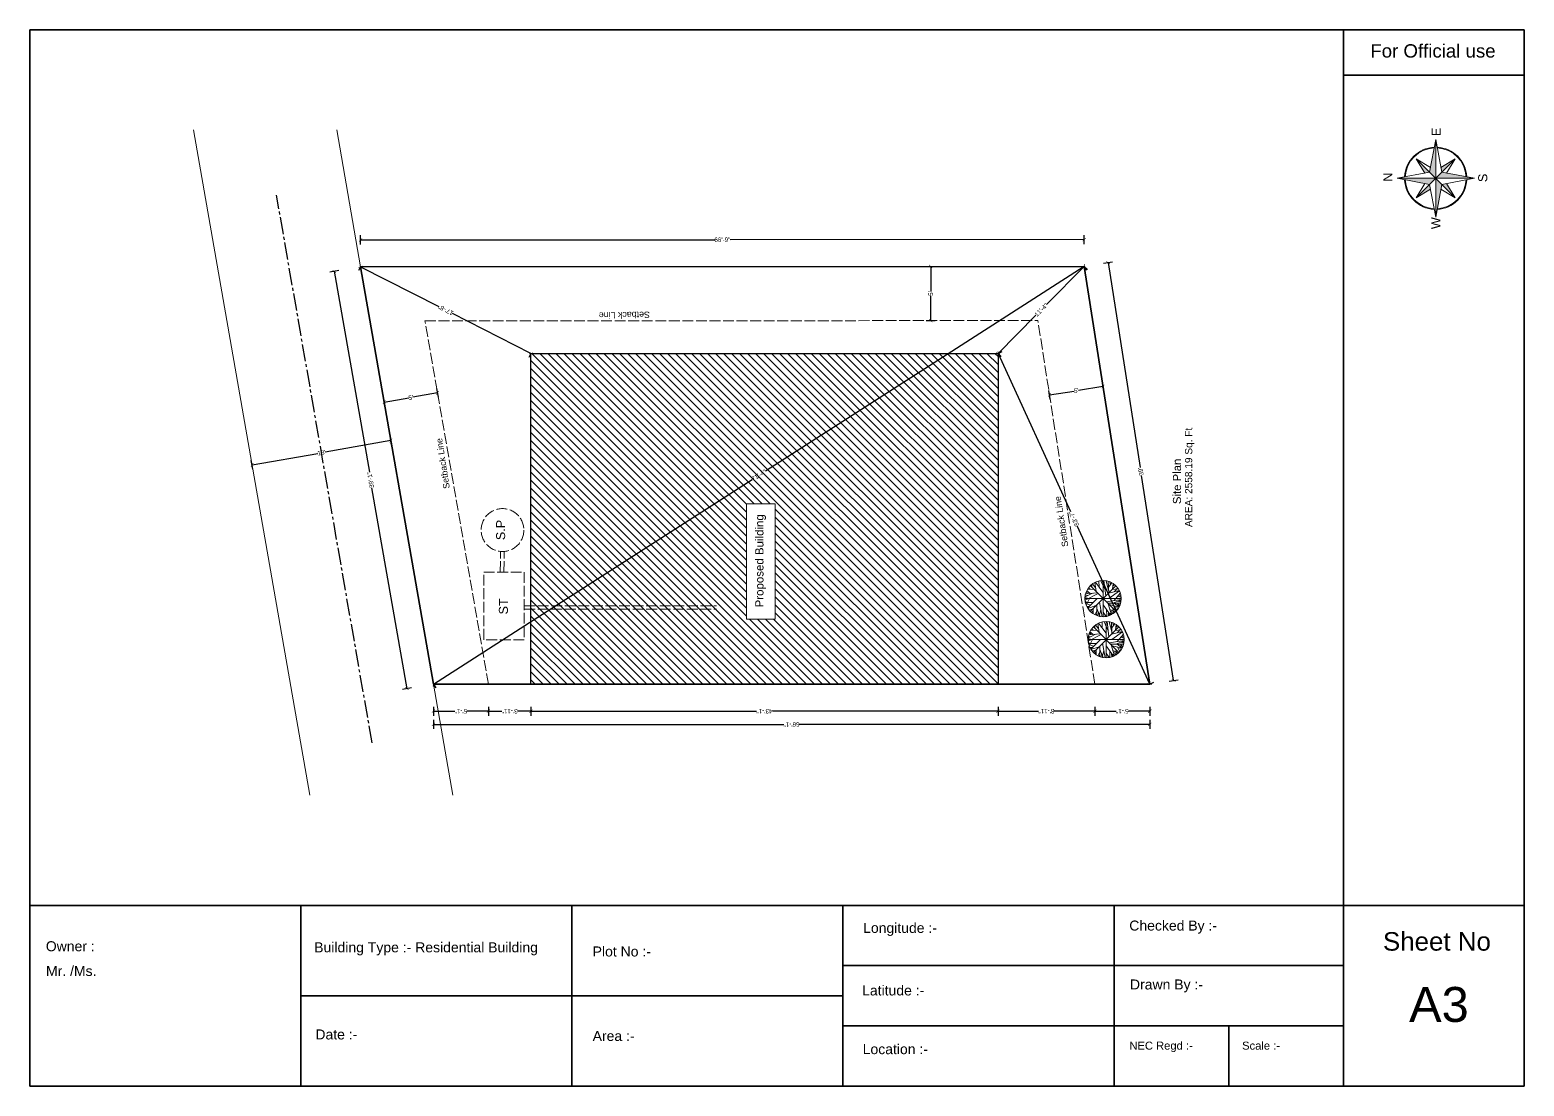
# Model space of a CAD drawing. Header units: inches. Extents: x 2970 to 17976, y 9207 to 14243.
# Drawn here: x 7218 to 8872, y 11276 to 12445 of the extents above; entities that cross this region are included whole.
import ezdxf

# ---------------------------------------------------------------- set-up
doc = ezdxf.new("R2010")
doc.units = ezdxf.units.IN
doc.header["$PDMODE"] = 34
doc.linetypes.add('ACAD_ISO02W100', pattern=[15, 12, -3])
doc.linetypes.add('CENTER2', pattern=[28.575, 19.05, -3.175, 3.175, -3.175])
for name, color, linetype, lineweight in [('boundary line', 20, 'Continuous', 35), ('DIMENSION', 134, 'Continuous', 15), ('hatch 2', 103, 'ACAD_ISO02W100', 13), ('north', 18, 'Continuous', 13), ('road', 243, 'Continuous', 13), ('stairs', 4, 'Continuous', 13), ('TEXT', 30, 'Continuous', 13), ('vegetation', 90, 'Continuous', 13), ('wall', 60, 'Continuous', 30)]:
    doc.layers.add(name, color=color, linetype=linetype, lineweight=lineweight)
doc.styles.get("Standard").update_dxf_attribs({"font": 'arial.ttf'})
doc.dimstyles.get("Standard").update_dxf_attribs({"dimtxt": 5, "dimasz": 3.5, "dimexe": 5, "dimexo": 3, "dimgap": 0.09, "dimtad": 0, "dimdec": 0, "dimzin": 0, "dimdsep": 46, "dimlunit": 4, "dimtxsty": 'Standard', "dimblk": 'ARCHTICK', "dimcen": 0.09, "dimadec": 0, "dimazin": 0, "dimtfac": 1, "dimtdec": 0, "dimtofl": 0, "dimtmove": 0, "dimatfit": 3, "dimfxl": 5, "dimfxlon": 1, "dimtolj": 1, "dimtzin": 0, "dimarcsym": 0})

# ---------------------------------------------------------------- blocks, each defined once
blk = doc.blocks.new('_ArchTick')
at = {"color": 0, "linetype": 'ByBlock', "const_width": 0.15}
blk.add_lwpolyline([(-0.5, -0.5), (0.5, 0.5)], dxfattribs=at)
blk = doc.blocks.new('*D82')
at = {"layer": 'Defpoints', "color": 0, "transparency": 16777216}
for p in [(5163.3, 5227.2), (5168.4, 5198.1), (4706.4, 5117.5)]:
    blk.add_point(p, dxfattribs=at)
at = {"layer": 'DIMENSION', "color": 0, "lineweight": -2, "transparency": 16777216}
for p, q in [((5163.3, 5227.2), (4940.9, 5188.4)), ((5164.2, 5222.3), (5162.5, 5232.2)), ((4701.3, 5146.7), (4923.8, 5185.5)), ((4702.2, 5141.7), (4700.5, 5151.6))]:
    blk.add_line(p, q, dxfattribs=at)
at = {"layer": 'DIMENSION', "color": 0, "lineweight": -2, "transparency": 16777216, "xscale": 3.5, "yscale": 3.5, "zscale": 3.5}
for p, rotation in [((5163.3, 5227.2), 9.895167237394814), ((4701.3, 5146.7), 189.8951672373948)]:
    blk.add_blockref('_ArchTick', p, dxfattribs=dict(at, rotation=rotation))
at = {"layer": 'DIMENSION', "color": 0, "transparency": 16777216, "insert": (4932.3, 5187), "char_height": 5, "attachment_point": 5, "rotation": 9.8952}
blk.add_mtext('\\A1;39\'-1"', dxfattribs=at)
blk = doc.blocks.new('*D83')
at = {"layer": 'Defpoints', "color": 0, "transparency": 16777216}
for p in [(5168.4, 5198.1), (5168.7, 4397.1), (5198.4, 4397.1)]:
    blk.add_point(p, dxfattribs=at)
at = {"layer": 'DIMENSION', "color": 0, "lineweight": -2, "transparency": 16777216}
for p, q in [((5193.1, 5198.1), (5203.1, 5198.1)), ((5198.1, 5198.1), (5198.2, 4806.3)), ((5198.4, 4397.1), (5198.2, 4789)), ((5193.4, 4397.1), (5203.4, 4397.1))]:
    blk.add_line(p, q, dxfattribs=at)
at = {"layer": 'DIMENSION', "color": 0, "lineweight": -2, "transparency": 16777216, "xscale": 3.5, "yscale": 3.5, "zscale": 3.5}
for p, rotation in [((5198.1, 5198.1), 90.02232704022799), ((5198.4, 4397.1), 270.022327040228)]:
    blk.add_blockref('_ArchTick', p, dxfattribs=dict(at, rotation=rotation))
at = {"layer": 'DIMENSION', "color": 0, "transparency": 16777216, "insert": (5198.2, 4797.6), "char_height": 5, "attachment_point": 5, "rotation": 270.0223}
blk.add_mtext('\\A1;66\'-9"', dxfattribs=at)
blk = doc.blocks.new('*D84')
at = {"layer": 'Defpoints', "color": 0, "transparency": 16777216}
for p in [(4706.4, 5117.5), (4676.4, 5056.6), (4706.4, 5056.6)]:
    blk.add_point(p, dxfattribs=at)
at = {"layer": 'DIMENSION', "color": 0, "lineweight": -2, "transparency": 16777216}
for p, q in [((4681.4, 5117.5), (4671.4, 5117.5)), ((4676.4, 5117.5), (4676.4, 5093.8)), ((4676.4, 5056.6), (4676.4, 5080.3)), ((4681.4, 5056.6), (4671.4, 5056.6))]:
    blk.add_line(p, q, dxfattribs=at)
at = {"layer": 'DIMENSION', "color": 0, "lineweight": -2, "transparency": 16777216, "xscale": 3.5, "yscale": 3.5, "zscale": 3.5}
for p, rotation in [((4676.4, 5117.5), 90), ((4676.4, 5056.6), 270)]:
    blk.add_blockref('_ArchTick', p, dxfattribs=dict(at, rotation=rotation))
at = {"layer": 'DIMENSION', "color": 0, "transparency": 16777216, "insert": (4676.4, 5087.1), "char_height": 5, "attachment_point": 5, "rotation": 90}
blk.add_mtext('\\A1;5\'-1"', dxfattribs=at)
blk = doc.blocks.new('*D85')
at = {"layer": 'Defpoints', "color": 0, "transparency": 16777216}
for p in [(4706.4, 5056.6), (4676.4, 5009.5), (4706.4, 5009.5)]:
    blk.add_point(p, dxfattribs=at)
at = {"layer": 'DIMENSION', "color": 0, "lineweight": -2, "transparency": 16777216}
for p, q in [((4681.4, 5056.6), (4671.4, 5056.6)), ((4676.4, 5056.6), (4676.4, 5041.8)), ((4676.4, 5009.5), (4676.4, 5024.4)), ((4681.4, 5009.5), (4671.4, 5009.5))]:
    blk.add_line(p, q, dxfattribs=at)
at = {"layer": 'DIMENSION', "color": 0, "lineweight": -2, "transparency": 16777216, "xscale": 3.5, "yscale": 3.5, "zscale": 3.5}
for p, rotation in [((4676.4, 5056.6), 90), ((4676.4, 5009.5), 270)]:
    blk.add_blockref('_ArchTick', p, dxfattribs=dict(at, rotation=rotation))
at = {"layer": 'DIMENSION', "color": 0, "transparency": 16777216, "insert": (4676.4, 5033.1), "char_height": 5, "attachment_point": 5, "rotation": 90}
blk.add_mtext('\\A1;3\'-11"', dxfattribs=at)
blk = doc.blocks.new('*D86')
at = {"layer": 'Defpoints', "color": 0, "transparency": 16777216}
for p in [(4706.4, 5009.5), (4676.4, 4492.5), (4706.4, 4492.5)]:
    blk.add_point(p, dxfattribs=at)
at = {"layer": 'DIMENSION', "color": 0, "lineweight": -2, "transparency": 16777216}
for p, q in [((4681.4, 5009.5), (4671.4, 5009.5)), ((4676.4, 5009.5), (4676.4, 4759.8)), ((4676.4, 4492.5), (4676.4, 4742.3)), ((4681.4, 4492.5), (4671.4, 4492.5))]:
    blk.add_line(p, q, dxfattribs=at)
at = {"layer": 'DIMENSION', "color": 0, "lineweight": -2, "transparency": 16777216, "xscale": 3.5, "yscale": 3.5, "zscale": 3.5}
for p, rotation in [((4676.4, 5009.5), 90), ((4676.4, 4492.5), 270)]:
    blk.add_blockref('_ArchTick', p, dxfattribs=dict(at, rotation=rotation))
at = {"layer": 'DIMENSION', "color": 0, "transparency": 16777216, "insert": (4676.4, 4751), "char_height": 5, "attachment_point": 5, "rotation": 90}
blk.add_mtext('\\A1;43\'-1"', dxfattribs=at)
blk = doc.blocks.new('*D87')
at = {"layer": 'Defpoints', "color": 0, "transparency": 16777216}
for p in [(4706.4, 4492.5), (4676.4, 4385.3), (4706.4, 4385.3)]:
    blk.add_point(p, dxfattribs=at)
at = {"layer": 'DIMENSION', "color": 0, "lineweight": -2, "transparency": 16777216}
for p, q in [((4681.4, 4492.5), (4671.4, 4492.5)), ((4676.4, 4492.5), (4676.4, 4447.6)), ((4676.4, 4385.3), (4676.4, 4430.2)), ((4681.4, 4385.3), (4671.4, 4385.3))]:
    blk.add_line(p, q, dxfattribs=at)
at = {"layer": 'DIMENSION', "color": 0, "lineweight": -2, "transparency": 16777216, "xscale": 3.5, "yscale": 3.5, "zscale": 3.5}
for p, rotation in [((4676.4, 4492.5), 90), ((4676.4, 4385.3), 270)]:
    blk.add_blockref('_ArchTick', p, dxfattribs=dict(at, rotation=rotation))
at = {"layer": 'DIMENSION', "color": 0, "transparency": 16777216, "insert": (4676.4, 4438.9), "char_height": 5, "attachment_point": 5, "rotation": 90}
blk.add_mtext('\\A1;8\'-11"', dxfattribs=at)
blk = doc.blocks.new('*D88')
at = {"layer": 'Defpoints', "color": 0, "transparency": 16777216}
for p in [(4706.4, 4385.3), (4676.4, 4324.5), (4706.4, 4324.5)]:
    blk.add_point(p, dxfattribs=at)
at = {"layer": 'DIMENSION', "color": 0, "lineweight": -2, "transparency": 16777216}
for p, q in [((4681.4, 4385.3), (4671.4, 4385.3)), ((4676.4, 4385.3), (4676.4, 4361.6)), ((4676.4, 4324.5), (4676.4, 4348.2)), ((4681.4, 4324.5), (4671.4, 4324.5))]:
    blk.add_line(p, q, dxfattribs=at)
at = {"layer": 'DIMENSION', "color": 0, "lineweight": -2, "transparency": 16777216, "xscale": 3.5, "yscale": 3.5, "zscale": 3.5}
for p, rotation in [((4676.4, 4385.3), 90), ((4676.4, 4324.5), 270)]:
    blk.add_blockref('_ArchTick', p, dxfattribs=dict(at, rotation=rotation))
at = {"layer": 'DIMENSION', "color": 0, "transparency": 16777216, "insert": (4676.4, 4354.9), "char_height": 5, "attachment_point": 5, "rotation": 90}
blk.add_mtext('\\A1;5\'-1"', dxfattribs=at)
blk = doc.blocks.new('*D16')
at = {"layer": 'Defpoints', "color": 0, "transparency": 16777216}
for p in [(5168.7, 4397.1), (5172.9, 4370.7), (4706.4, 4324.5)]:
    blk.add_point(p, dxfattribs=at)
at = {"layer": 'DIMENSION', "color": 0, "lineweight": -2, "transparency": 16777216}
for p, q in [((5172.9, 4370.7), (4946, 4335)), ((5172.1, 4375.6), (5173.7, 4365.7)), ((4710.6, 4298.1), (4937.4, 4333.7)), ((4709.8, 4303), (4711.3, 4293.1))]:
    blk.add_line(p, q, dxfattribs=at)
at = {"layer": 'DIMENSION', "color": 0, "lineweight": -2, "transparency": 16777216, "xscale": 3.5, "yscale": 3.5, "zscale": 3.5}
for p, rotation in [((5172.9, 4370.7), 8.92371609172556), ((4710.6, 4298.1), 188.9237160917255)]:
    blk.add_blockref('_ArchTick', p, dxfattribs=dict(at, rotation=rotation))
at = {"layer": 'DIMENSION', "color": 0, "transparency": 16777216, "insert": (4941.7, 4334.4), "char_height": 5, "attachment_point": 5, "rotation": 8.9237}
blk.add_mtext("\\A1;39'", dxfattribs=at)
blk = doc.blocks.new('*D17')
at = {"layer": 'Defpoints', "color": 0, "transparency": 16777216}
for p in [(4706.4, 5117.5), (4661.8, 4324.5), (4706.4, 4324.5)]:
    blk.add_point(p, dxfattribs=at)
at = {"layer": 'DIMENSION', "color": 0, "lineweight": -2, "transparency": 16777216}
for p, q in [((4666.8, 5117.5), (4656.8, 5117.5)), ((4661.8, 5117.5), (4661.8, 4729.7)), ((4661.8, 4324.5), (4661.8, 4712.3)), ((4666.8, 4324.5), (4656.8, 4324.5))]:
    blk.add_line(p, q, dxfattribs=at)
at = {"layer": 'DIMENSION', "color": 0, "lineweight": -2, "transparency": 16777216, "xscale": 3.5, "yscale": 3.5, "zscale": 3.5}
for p, rotation in [((4661.8, 5117.5), 90), ((4661.8, 4324.5), 270)]:
    blk.add_blockref('_ArchTick', p, dxfattribs=dict(at, rotation=rotation))
at = {"layer": 'DIMENSION', "color": 0, "transparency": 16777216, "insert": (4661.8, 4721), "char_height": 5, "attachment_point": 5, "rotation": 90}
blk.add_mtext('\\A1;66\'-1"', dxfattribs=at)
blk = doc.blocks.new('*D89')
at = {"layer": 'Defpoints', "color": 0, "transparency": 16777216}
for p in [(5108.7, 4584.1), (5168.7, 4584.1), (5168.7, 4567)]:
    blk.add_point(p, dxfattribs=at)
at = {"layer": 'DIMENSION', "color": 0, "lineweight": -2, "transparency": 16777216}
for p, q in [((5108.7, 4572), (5108.7, 4562)), ((5108.7, 4567), (5136.3, 4567)), ((5168.7, 4567), (5141.1, 4567)), ((5168.7, 4572), (5168.7, 4562))]:
    blk.add_line(p, q, dxfattribs=at)
at = {"layer": 'DIMENSION', "color": 0, "lineweight": -2, "transparency": 16777216, "xscale": 3.5, "yscale": 3.5, "zscale": 3.5}
for p, rotation in [((5108.7, 4567), 180.0223270402281), ((5168.7, 4567), 0.02232704022811517)]:
    blk.add_blockref('_ArchTick', p, dxfattribs=dict(at, rotation=rotation))
at = {"layer": 'DIMENSION', "color": 0, "transparency": 16777216, "insert": (5138.7, 4567), "char_height": 5, "attachment_point": 5, "rotation": 0.0223}
blk.add_mtext("\\A1;5'", dxfattribs=at)
blk = doc.blocks.new('*D76')
at = {"layer": 'Defpoints', "color": 0, "transparency": 16777216}
for p in [(5016, 4433.9), (5025.3, 4374.6), (5035.8, 4376.3)]:
    blk.add_point(p, dxfattribs=at)
at = {"layer": 'DIMENSION', "color": 0, "lineweight": -2, "transparency": 16777216}
for p, q in [((5021.5, 4434.8), (5031.4, 4436.3)), ((5026.5, 4435.5), (5030.7, 4408.3)), ((5035.8, 4376.3), (5031.5, 4403.5)), ((5030.8, 4375.5), (5040.7, 4377))]:
    blk.add_line(p, q, dxfattribs=at)
at = {"layer": 'DIMENSION', "color": 0, "lineweight": -2, "transparency": 16777216, "xscale": 3.5, "yscale": 3.5, "zscale": 3.5}
for p, rotation in [((5026.5, 4435.5), 98.92371609172633), ((5035.8, 4376.3), 278.9237160917264)]:
    blk.add_blockref('_ArchTick', p, dxfattribs=dict(at, rotation=rotation))
at = {"layer": 'DIMENSION', "color": 0, "transparency": 16777216, "insert": (5031.1, 4405.9), "char_height": 5, "attachment_point": 5, "rotation": 278.9237}
blk.add_mtext("\\A1;5'", dxfattribs=at)
blk = doc.blocks.new('*D77')
at = {"layer": 'Defpoints', "color": 0, "transparency": 16777216}
for p in [(5005.2, 5169.7), (5028.7, 5112.9), (5015.5, 5110.6)]:
    blk.add_point(p, dxfattribs=at)
at = {"layer": 'DIMENSION', "color": 0, "lineweight": -2, "transparency": 16777216}
for p, q in [((5013.5, 5171.1), (5023.3, 5172.8)), ((5018.4, 5172), (5023.1, 5144.8)), ((5028.7, 5112.9), (5024, 5140.1)), ((5023.8, 5112), (5033.6, 5113.7))]:
    blk.add_line(p, q, dxfattribs=at)
at = {"layer": 'DIMENSION', "color": 0, "lineweight": -2, "transparency": 16777216, "xscale": 3.5, "yscale": 3.5, "zscale": 3.5}
for p, rotation in [((5018.4, 5172), 99.89516723739585), ((5028.7, 5112.9), 279.8951672373958)]:
    blk.add_blockref('_ArchTick', p, dxfattribs=dict(at, rotation=rotation))
at = {"layer": 'DIMENSION', "color": 0, "transparency": 16777216, "insert": (5023.5, 5142.4), "char_height": 5, "attachment_point": 5, "rotation": 279.8952}
blk.add_mtext("\\A1;5'", dxfattribs=at)
blk = doc.blocks.new('*D14')
at = {"layer": 'Defpoints', "color": 0, "transparency": 16777216}
for p in [(4706.4, 5117.5), (5168.7, 4397.1), (5168.7, 4397.1)]:
    blk.add_point(p, dxfattribs=at)
at = {"layer": 'DIMENSION', "color": 0, "lineweight": -2, "transparency": 16777216}
for p, q in [((4706.4, 5117.5), (4702.2, 5114.8)), ((4706.4, 5117.5), (4932.9, 4764.6)), ((5168.7, 4397.1), (4942.2, 4750)), ((5168.7, 4397.1), (5164.5, 4394.4))]:
    blk.add_line(p, q, dxfattribs=at)
at = {"layer": 'DIMENSION', "color": 0, "lineweight": -2, "transparency": 16777216, "xscale": 3.5, "yscale": 3.5, "zscale": 3.5}
for p, rotation in [((4706.4, 5117.5), 122.6912106576234), ((5168.7, 4397.1), 302.6912106576234)]:
    blk.add_blockref('_ArchTick', p, dxfattribs=dict(at, rotation=rotation))
at = {"layer": 'DIMENSION', "color": 0, "transparency": 16777216, "insert": (4937.6, 4757.3), "char_height": 5, "attachment_point": 5, "rotation": 302.6912}
blk.add_mtext('\\A1;71\'-4"', dxfattribs=at)
blk = doc.blocks.new('*D78')
at = {"layer": 'Defpoints', "color": 0, "transparency": 16777216}
for p in [(5072.4, 4492.5), (5072.4, 4492.5), (4706.4, 4324.5)]:
    blk.add_point(p, dxfattribs=at)
at = {"layer": 'DIMENSION', "color": 0, "lineweight": -2, "transparency": 16777216}
for p, q in [((5072.4, 4492.5), (4897.3, 4412.2)), ((5072.4, 4492.5), (5074.5, 4488)), ((4706.4, 4324.5), (4881.5, 4404.9)), ((4706.4, 4324.5), (4708.5, 4320))]:
    blk.add_line(p, q, dxfattribs=at)
at = {"layer": 'DIMENSION', "color": 0, "lineweight": -2, "transparency": 16777216, "xscale": 3.5, "yscale": 3.5, "zscale": 3.5}
for p, rotation in [((5072.4, 4492.5), 24.65589874408151), ((4706.4, 4324.5), 204.6558987440815)]:
    blk.add_blockref('_ArchTick', p, dxfattribs=dict(at, rotation=rotation))
at = {"layer": 'DIMENSION', "color": 0, "transparency": 16777216, "insert": (4889.4, 4408.5), "char_height": 5, "attachment_point": 5, "rotation": 24.6559}
blk.add_mtext('\\A1;33\'-7"', dxfattribs=at)
blk = doc.blocks.new('*D15')
at = {"layer": 'Defpoints', "color": 0, "transparency": 16777216}
for p in [(5072.4, 4492.5), (5168.7, 4397.1), (5168.7, 4397.1)]:
    blk.add_point(p, dxfattribs=at)
at = {"layer": 'DIMENSION', "color": 0, "lineweight": -2, "transparency": 16777216}
for p, q in [((5072.4, 4492.5), (5068.9, 4489)), ((5072.4, 4492.5), (5114.6, 4450.8)), ((5168.7, 4397.1), (5126.6, 4438.9)), ((5168.7, 4397.1), (5165.2, 4393.6))]:
    blk.add_line(p, q, dxfattribs=at)
at = {"layer": 'DIMENSION', "color": 0, "lineweight": -2, "transparency": 16777216, "xscale": 3.5, "yscale": 3.5, "zscale": 3.5}
for p, rotation in [((5072.4, 4492.5), 135.2782141202628), ((5168.7, 4397.1), 315.2782141202628)]:
    blk.add_blockref('_ArchTick', p, dxfattribs=dict(at, rotation=rotation))
at = {"layer": 'DIMENSION', "color": 0, "transparency": 16777216, "insert": (5120.6, 4444.8), "char_height": 5, "attachment_point": 5, "rotation": 315.2782}
blk.add_mtext('\\A1;11\'-4"', dxfattribs=at)
blk = doc.blocks.new('*D79')
at = {"layer": 'Defpoints', "color": 0, "transparency": 16777216}
for p in [(5168.4, 5198.1), (5072.4, 5009.5), (5072.4, 5009.5)]:
    blk.add_point(p, dxfattribs=at)
at = {"layer": 'DIMENSION', "color": 0, "lineweight": -2, "transparency": 16777216}
for p, q in [((5168.4, 5198.1), (5124.2, 5111.4)), ((5168.4, 5198.1), (5164, 5200.4)), ((5072.4, 5009.5), (5116.6, 5096.3)), ((5072.4, 5009.5), (5067.9, 5011.8))]:
    blk.add_line(p, q, dxfattribs=at)
at = {"layer": 'DIMENSION', "color": 0, "lineweight": -2, "transparency": 16777216, "xscale": 3.5, "yscale": 3.5, "zscale": 3.5}
for p, rotation in [((5168.4, 5198.1), 63.01719311789508), ((5072.4, 5009.5), 243.0171931178951)]:
    blk.add_blockref('_ArchTick', p, dxfattribs=dict(at, rotation=rotation))
at = {"layer": 'DIMENSION', "color": 0, "transparency": 16777216, "insert": (5120.4, 5103.8), "char_height": 5, "attachment_point": 5, "rotation": 63.0172}
blk.add_mtext('\\A1;17\'-8"', dxfattribs=at)
blk = doc.blocks.new('Tree - deciduous plan')
at = {"layer": 'vegetation'}
for p, q in [((-32.6092, 50.4264), (-23.2782, 23.5674)), ((-31.2008, 51.1035), (-0.2149, 20.1818)), ((-26.4472, 46.5894), (-26.2712, 53.8116)), ((-22.0458, 42.0753), (-16.5881, 57.6486)), ((-21.1656, 55.8436), (-0.0388, 45.0094)), ((-12.5388, 54.9406), (-7.9613, 59.4546)), ((-12.3627, 32.1443), (-12.5388, 58.7776)), ((-5.3205, 59.6806), (16.5105, 16.7963)), ((2.426, 54.9406), (-1.4472, 59.9056)), ((0, 59.9996), (0, -60)), ((0.4894, 48.6208), (3.6584, 59.6806)), ((18.2711, 35.5298), (5.419, 59.6806)), ((9.8203, 51.5549), (12.8133, 58.5516)), ((19.6795, 19.5047), (16.3344, 57.6486)), ((17.0387, 51.1035), (23.2006, 55.1666)), ((17.7429, 43.6552), (25.4894, 54.2636)), ((31.6513, 50.8778), (30.2429, 30.5643)), ((-59.7219, 2.8025), (-12.0106, 12.0565)), ((-32.2571, 20.6333), (-59.1937, 9.348)), ((-58.6656, 12.7336), (-35.9543, 7.5424)), ((-57.081, 17.9248), (-47.0458, 14.7649)), ((-56.0247, 20.859), (-20.8134, 20.859)), ((-54.7923, 24.4702), (-47.75, 21.0847)), ((-54.6162, -24.7335), (-20.2853, 0.0941)), ((-53.2078, 27.4044), (-40.1797, 20.859)), ((-49.8627, 32.8214), (-32.7853, 32.8214)), ((-45.8134, 38.2383), (-40.5318, 33.0471)), ((-43.8768, 36.4326), (-44.405, 40.2696)), ((42, 42), (-42, -42)), ((42, -42), (-42, 42)), ((-40.1797, 44.558), (-36.4825, 43.2038)), ((-37.0107, 47.0408), (-35.25, 35.5298)), ((54.3626, 25.3731), (20.9119, 0.3198)), ((23.3767, 23.3417), (53.3063, 27.4044)), ((29.3626, -6.6771), (59.4682, 7.091)), ((31.1232, 42.5267), (35.8767, 48.1693)), ((36.2288, 25.1474), (48.9049, 35.0784)), ((37.1091, 37.1098), (46.6161, 37.5612)), ((38.5175, 13.4107), (58.2359, 13.6364)), ((-60, 0), (60, 0)), ((-59.7219, -4.8714), (-54.2641, -6.6771)), ((-45.2853, -0.1316), (-59.0177, -10.0627)), ((-58.4895, -12.3197), (-36.4825, -11.6426)), ((-57.081, -18.4138), (-45.2853, -17.9624)), ((-52.6797, -18.188), (-55.4966, -22.0251)), ((-53.2078, -27.442), (-16.7641, -16.6081)), ((-38.9472, -29.0219), (-51.4472, -30.6018)), ((-47.2219, -19.3166), (-50.2148, -26.3135)), ((-46.5177, -30.1504), (-49.5106, -33.536)), ((-32.4331, -32.4075), (-48.1021, -35.5674)), ((-43.7008, -34.6645), (-46.6937, -37.373)), ((-35.9543, -22.4765), (-44.0529, -40.5329)), ((-24.6867, -37.8244), (-38.7712, -45.7241)), ((-26.2712, -43.9185), (-34.7219, -48.6583)), ((-19.9331, -20.2194), (-28.5599, -52.721)), ((-14.6515, -36.2445), (-27.6797, -52.9467)), ((-14.6515, -47.3041), (-25.0388, -54.3009)), ((-21.5177, -45.4984), (-19.9331, -56.1065)), ((-14.8275, -15.0282), (-14.6515, -57.6865)), ((-14.6515, -32.1818), (-3.912, -59.4922)), ((-8.4895, -47.5298), (-11.4825, -58.5893)), ((-10.074, -10.0627), (-2.5036, -59.7178)), ((-6.2008, -36.2445), (17.919, -57.0094)), ((-0.0388, -19.0909), (25.8415, -53.8495)), ((5.9471, -46.6269), (10.5246, -58.5893)), ((9.2922, -9.1598), (59.6443, -2.8401)), ((18.6232, -18.6394), (26.7218, -53.3981)), ((18.7992, -18.6394), (57.3556, -17.2853)), ((22.8485, -36.4702), (35.3485, -48.4326)), ((24.7852, -44.8213), (23.0246, -54.978)), ((26.3697, -18.4138), (58.9401, -9.8369)), ((30.419, -30.1504), (32.3556, -50.0125)), ((31.4753, -31.279), (49.6091, -33.3103)), ((38.1654, -18.188), (52.426, -29.0219)), ((41.5105, -32.6332), (46.088, -38.0501)), ((45.9119, -24.0564), (55.595, -22.2508)), ((-6.3768, -52.721), (-9.3698, -58.815)), ((8.4119, -53.1724), (3.8344, -59.4922))]:
    blk.add_line(p, q, dxfattribs=at)
blk.add_circle((0, 0), 60, dxfattribs=at)
blk = doc.blocks.new('*D80')
at = {"layer": 'Defpoints', "color": 0, "transparency": 16777216}
for p in [(4886.9, 5307.4), (4975.9, 5164.6), (4913.7, 5153.7)]:
    blk.add_point(p, dxfattribs=at)
at = {"layer": 'DIMENSION', "color": 0, "lineweight": -2, "transparency": 16777216}
for p, q in [((4944.2, 5317.4), (4954, 5319.1)), ((4949.1, 5318.2), (4961.8, 5245.4)), ((4975.9, 5164.6), (4963.2, 5237.4)), ((4971, 5163.7), (4980.9, 5165.4))]:
    blk.add_line(p, q, dxfattribs=at)
at = {"layer": 'DIMENSION', "color": 0, "lineweight": -2, "transparency": 16777216, "xscale": 3.5, "yscale": 3.5, "zscale": 3.5}
for p, rotation in [((4949.1, 5318.2), 99.89516723739443), ((4975.9, 5164.6), 279.8951672373944)]:
    blk.add_blockref('_ArchTick', p, dxfattribs=dict(at, rotation=rotation))
at = {"layer": 'DIMENSION', "color": 0, "transparency": 16777216, "insert": (4962.5, 5241.4), "char_height": 5, "attachment_point": 5, "rotation": 279.8952}
blk.add_mtext("\\A1;13'", dxfattribs=at)
blk = doc.blocks.new('*U196')
at = {"color": 0, "linetype": 'CENTER2', "transparency": 16777216}
blk.add_line((-303.1, -52.9), (303.1, 52.9), dxfattribs=at)
blk = doc.blocks.new('North direction')
at = {"layer": 'north', "true_color": 0x000000}
h = blk.add_hatch(color=18, dxfattribs=at)
h.dxf.hatch_style = 1
h.paths.add_polyline_path([(874.6, 9705.3), (875.9, 9705.1, 0.387364), (817.6, 9763.4), (817.9, 9762.1, -0.384383)])
h.paths.add_polyline_path([(811.7, 9762.1), (811.9, 9763.4, 0.387364), (753.6, 9705.1), (755, 9705.3, -0.384383)])
h.paths.add_polyline_path([(755, 9699.2), (753.6, 9699.4, 0.387364), (811.9, 9641.1), (811.7, 9642.5, -0.384383)])
h.paths.add_polyline_path([(875.9, 9699.4), (874.6, 9699.2, -0.384383), (817.9, 9642.5), (817.6, 9641.1, 0.387364)])
at = {"layer": 'stairs', "true_color": 0x000000}
h = blk.add_hatch(color=18, dxfattribs=at)
h.dxf.hatch_style = 1
h.paths.add_polyline_path([(814.8, 9778.4), (802.7, 9714.3), (814.8, 9702.3)])
h.paths.add_polyline_path([(891, 9702.3), (826.8, 9714.3), (814.8, 9702.3)])
h.paths.add_polyline_path([(814.8, 9626.1), (826.8, 9690.2), (814.8, 9702.3)])
h.paths.add_polyline_path([(738.6, 9702.3), (802.7, 9690.2), (814.8, 9702.3)])
h = blk.add_hatch(color=18, dxfattribs=at)
h.dxf.hatch_style = 1
h.paths.add_polyline_path([(776.3, 9740.8), (793.5, 9712.6), (802.7, 9714.3)])
h.paths.add_polyline_path([(776.3, 9663.7), (804.5, 9681), (802.7, 9690.2)])
h.paths.add_polyline_path([(853.3, 9663.7), (836, 9691.9), (826.8, 9690.2)])
h.paths.add_polyline_path([(825.1, 9723.5), (826.8, 9714.3), (853.3, 9740.8)])
at = {"layer": 'north'}
for radius, start, end in [(61.2, 92.6508, 177.3492), (61.2, 2.6508, 87.3492), (59.9, 92.9481, 177.0519), (59.9, 2.9481, 87.0519), (61.2, 182.6508, 267.3492), (59.9, 182.9481, 267.0519), (61.2, 272.6508, 357.3492), (59.9, 272.9481, 357.0519)]:
    blk.add_arc((814.8, 9702.3), radius, start, end, dxfattribs=at)
at = {"layer": 'stairs', "color": 18, "true_color": 0x000000}
for p, q in [((814.8, 9778.4), (802.7, 9714.3)), ((814.8, 9778.4), (814.8, 9626.1)), ((814.8, 9778.4), (826.8, 9714.3)), ((853.3, 9740.8), (776.3, 9663.7)), ((776.3, 9740.8), (853.3, 9663.7)), ((804.5, 9723.5), (776.3, 9740.8)), ((776.3, 9740.8), (793.5, 9712.6)), ((825.1, 9723.5), (853.3, 9740.8)), ((853.3, 9740.8), (836, 9712.6)), ((738.6, 9702.3), (802.7, 9714.3)), ((826.8, 9714.3), (891, 9702.3)), ((891, 9702.3), (738.6, 9702.3)), ((802.7, 9690.2), (738.6, 9702.3)), ((776.3, 9663.7), (793.5, 9691.9)), ((804.5, 9681), (776.3, 9663.7)), ((814.8, 9626.1), (802.7, 9690.2)), ((826.8, 9690.2), (814.8, 9626.1)), ((853.3, 9663.7), (825.1, 9681)), ((891, 9702.3), (826.8, 9690.2)), ((836, 9691.9), (853.3, 9663.7))]:
    blk.add_line(p, q, dxfattribs=at)
at = {"layer": 'stairs', "char_height": 17.862, "attachment_point": 1}
for s, width, insert in [('{\\C256;\\c0;N}', 17.862, (808, 9805.4)), ('{\\C256;\\c0;W}', 26.272, (714.7, 9711)), ('{\\C256;\\c0;E}', 17.862, (897.7, 9710.2)), ('{\\C256;\\c0;S}', 17.862, (807.2, 9618.6))]:
    blk.add_mtext_dynamic_manual_height_columns(s, width=width, gutter_width=223.3, heights=[0], dxfattribs=dict(at, insert=insert))
blk = doc.blocks.new('site plan')
at = {"layer": 'DIMENSION', "transparency": 33554495}
h = blk.add_hatch(dxfattribs=at)
h.set_pattern_fill('ANSI31', color=256, scale=50)
h.set_pattern_definition([(45, (-2050.587, 2899.564), (-4.4194174, 4.4194174), [])])
h.paths.add_polyline_path([(5072.4, 5009.5), (4706.4, 5009.5), (4706.4, 4492.5), (5072.4, 4492.5)])
h.paths.add_polyline_path([(4905.8, 4770.9), (4905.8, 4739), (4778.3, 4739), (4778.3, 4770.9)], flags=16)
at = {"layer": 'boundary line'}
for p, q in [((4706.4, 5117.5), (5168.4, 5198.1)), ((5168.4, 5198.1), (5168.7, 4397.1)), ((4706.4, 5117.5), (4706.4, 4324.5)), ((4706.4, 4324.5), (5168.7, 4397.1))]:
    blk.add_line(p, q, dxfattribs=at)
at = {"layer": 'hatch 2'}
for p, q in [((4706.4, 5056.6), (5108.5, 5126.8)), ((5108.5, 5126.8), (5108.7, 4448.4)), ((4830.3, 5043.4), (4853.3, 5043.2)), ((4830.3, 5039.4), (4853.3, 5039.2)), ((4789.2, 5016.9), (4789.2, 4804.3)), ((4793.2, 5016.9), (4793.2, 4804.3)), ((4706.4, 4385.3), (5108.7, 4448.4))]:
    blk.add_line(p, q, dxfattribs=at)
blk.add_lwpolyline([(4755.5, 5061.8), (4830.3, 5061.8), (4830.3, 5016.9), (4755.5, 5016.9)], close=True, dxfattribs=at)
blk.add_circle((4876.9, 5041), 23.7, dxfattribs=at)
at = {"layer": 'road'}
for p, q in [((4583.4, 5254.4), (5319.8, 5382.9)), ((5168.4, 5198.1), (5319.8, 5224.5)), ((4583.4, 5096.1), (4706.4, 5117.5))]:
    blk.add_line(p, q, dxfattribs=at)
at = {"layer": 'TEXT'}
blk.add_lwpolyline([(4778.3, 4770.9), (4905.8, 4770.9), (4905.8, 4739), (4778.3, 4739)], close=True, dxfattribs=at)
at = {"layer": 'wall'}
blk.add_lwpolyline([(4706.4, 5009.5), (5072.4, 5009.5), (5072.4, 4492.5), (4706.4, 4492.5)], close=True, dxfattribs=at)
at = {"linetype": 'CENTER2'}
blk.add_blockref('*U196', (4944.5, 5238.2), dxfattribs=at)
at = {"layer": 'DIMENSION', "xscale": 0.3342774255781771, "yscale": 0.3342774255781771, "zscale": 0.3342774255781771}
for p in [(4755.6, 4372.8), (4801, 4376.2)]:
    blk.add_blockref('Tree - deciduous plan', p, dxfattribs=at)
at = {"layer": 'hatch 2', "char_height": 7, "attachment_point": 1}
for insert, rotation in [((4922.1, 5106.2), 8.7883), ((5111.7, 4877.8), 90.7934), ((4857.9, 4421.5), 8.7883)]:
    blk.add_mtext_dynamic_manual_height_columns('Setback Line', width=61.497, gutter_width=12.5, heights=[0], dxfattribs=dict(at, insert=insert, rotation=rotation))
at = {"layer": 'TEXT', "attachment_point": 1}
for s, width, gutter_width, heights, insert, char_height in [('ST', 42.552, 29.9, [20.6], (4783.5, 5045), 10), ('S.P', 42.552, 29.9, [20.6], (4865.7, 5048.1), 10), ('Proposed Building', 110.973, 14.2, [0], (4791.3, 4761.2), 9.094), ('AREA: 2558.19 Sq. Ft', 121.016, 12.5, [0], (4880.2, 4285.5), 8), ('Site Plan', 55.999, 12.5, [0], (4905.6, 4298.9), 9)]:
    blk.add_mtext_dynamic_manual_height_columns(s, width=width, gutter_width=gutter_width, heights=heights, dxfattribs=dict(at, insert=insert, char_height=char_height))
at = {"layer": 'DIMENSION'}
for p1, p2, distance, picture, middle in [((4886.9, 5307.4), (4913.7, 5153.7), 63.1, '*D80', (4962.5, 5241.4)), ((4706.4, 5117.5), (5168.4, 5198.1), 29.6, '*D82', (4932.3, 5187)), ((5168.4, 5198.1), (5072.4, 5009.5), 0, '*D79', (5120.4, 5103.8)), ((5168.4, 5198.1), (5168.7, 4397.1), 29.6, '*D83', (5198.2, 4797.6)), ((5005.2, 5169.7), (5015.5, 5110.6), 13.4, '*D77', (5023.5, 5142.4)), ((4706.4, 5117.5), (4706.4, 4324.5), -44.6, '*D17', (4661.8, 4721)), ((4706.4, 5117.5), (4706.4, 5056.6), -30, '*D84', (4676.4, 5087.1)), ((4706.4, 5117.5), (5168.7, 4397.1), 0, '*D14', (4937.6, 4757.3)), ((5108.7, 4584.1), (5168.7, 4584.1), -17.1, '*D89', (5138.7, 4567)), ((4706.4, 4324.5), (5072.4, 4492.5), 0, '*D78', (4889.4, 4408.5)), ((5072.4, 4492.5), (5168.7, 4397.1), 0, '*D15', (5120.6, 4444.8)), ((5016, 4433.9), (5025.3, 4374.6), 10.6, '*D76', (5031.1, 4405.9)), ((4706.4, 4324.5), (5168.7, 4397.1), -26.8, '*D16', (4941.7, 4334.4))]:
    dim = blk.add_aligned_dim(p1=p1, p2=p2, distance=distance, dimstyle='Standard', dxfattribs=at)
    dim.commit()
    dim.dimension.update_dxf_attribs({"geometry": picture, "text_midpoint": middle})
for base, p1, p2, picture, middle in [((4676.4, 5009.5), (4706.4, 5056.6), (4706.4, 5009.5), '*D85', (4676.4, 5033.1)), ((4676.4, 4492.5), (4706.4, 5009.5), (4706.4, 4492.5), '*D86', (4676.4, 4751)), ((4676.4, 4385.3), (4706.4, 4492.5), (4706.4, 4385.3), '*D87', (4676.4, 4438.9)), ((4676.4, 4324.5), (4706.4, 4385.3), (4706.4, 4324.5), '*D88', (4676.4, 4354.9))]:
    dim = blk.add_linear_dim(base=base, p1=p1, p2=p2, angle=90, dimstyle='Standard', override={"dimtmove": 1}, dxfattribs=at)
    dim.commit()
    dim.dimension.update_dxf_attribs({"geometry": picture, "text_midpoint": middle})

msp = doc.modelspace()

# ---------------------------------------------------------------- linework, layer by layer
at = {"layer": 'boundary line'}
for p, q in [((7218, 12445), (8872, 12445)), ((7218, 11276), (7218, 12445)), ((8672, 12445), (8672, 11276)), ((8872, 12445), (8872, 11276)), ((8672, 12395), (8872, 12395)), ((8872, 11476), (7218, 11476)), ((7518, 11276), (7518, 11476)), ((7818, 11276), (7818, 11476)), ((8118, 11276), (8118, 11476)), ((8418, 11276), (8418, 11476)), ((8118, 11409.3), (8672, 11409.3)), ((7518, 11376), (8118, 11376)), ((8118, 11342.6), (8418, 11342.6)), ((8418, 11342.6), (8672, 11342.6)), ((8545, 11342.6), (8545, 11276)), ((8872, 11276), (7218, 11276))]:
    msp.add_line(p, q, dxfattribs=at)

# ---------------------------------------------------------------- block references
at = {"rotation": 90}
msp.add_blockref('site plan', (12782.1, 7014.5), dxfattribs=at)
at = {"layer": 'north', "xscale": 0.5625, "yscale": 0.5625, "zscale": 0.5625, "rotation": 90}
msp.add_blockref('North direction', (14231.6, 11822.4), dxfattribs=at)

# ---------------------------------------------------------------- texts
at = {"layer": 'TEXT', "attachment_point": 1}
for s, width, gutter_width, insert, char_height in [('For Official use', 147.687, 73.8, (8701.7, 12429.1), 14.765), ('Longitude :-', 110.765, 55.4, (8140.3, 11456.6), 11.074), ('Checked By :- ', 110.765, 55.4, (8434.9, 11459.2), 11.074), ('Sheet No ', 134.002, 5.68, (8715.7, 11446.4), 20.51), ('Owner :', 110.765, 55.4, (7235.6, 11436.3), 11.07), ('Building Type :- Residential Building ', 287.041, 55.4, (7532.7, 11435.1), 11.074), ('Plot No :-', 110.765, 55.4, (7840.9, 11430.5), 11.07), ('Mr. /Ms.', 110.765, 55.4, (7235.8, 11408.9), 11.07), ('Latitude :-', 110.765, 55.4, (8139.2, 11387.4), 11.074), ('Drawn By :-', 110.765, 55.4, (8435.7, 11394), 11.074), ('A3', 71.576, 193.3, (8744.6, 11385.7), 38.67), ('Date :-', 110.765, 55.4, (7534, 11338.7), 11.07), ('Area :-', 110.765, 55.4, (7840.9, 11337), 11.07), ('Location :-', 110.765, 55.4, (8139.8, 11322.4), 11.074), ('NEC Regd :-', 88.612, 44.3, (8435, 11325.2), 8.859), ('Scale :-', 88.612, 44.3, (8559.8, 11325.2), 8.86)]:
    msp.add_mtext_dynamic_manual_height_columns(s, width=width, gutter_width=gutter_width, heights=[0], dxfattribs=dict(at, insert=insert, char_height=char_height))

doc.saveas('drawing.dxf')
